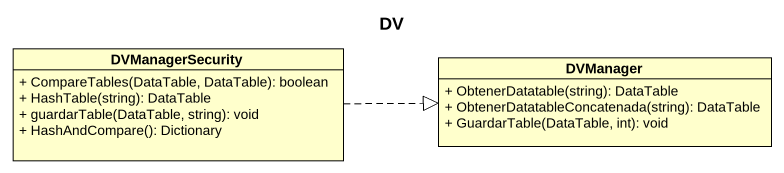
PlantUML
@startuml
title DV
hide circle
hide empty members
skinparam classAttributeIconSize 0
class DVManagerSecurity {
  + CompareTables(DataTable, DataTable): boolean
  + HashTable(string): DataTable
  + guardarTable(DataTable, string): void
  + HashAndCompare(): Dictionary
}
class DVManager {
  + ObtenerDatatable(string): DataTable
  + ObtenerDatatableConcatenada(string): DataTable
  + GuardarTable(DataTable, int): void
}
DVManagerSecurity .right.|> DVManager
@enduml
